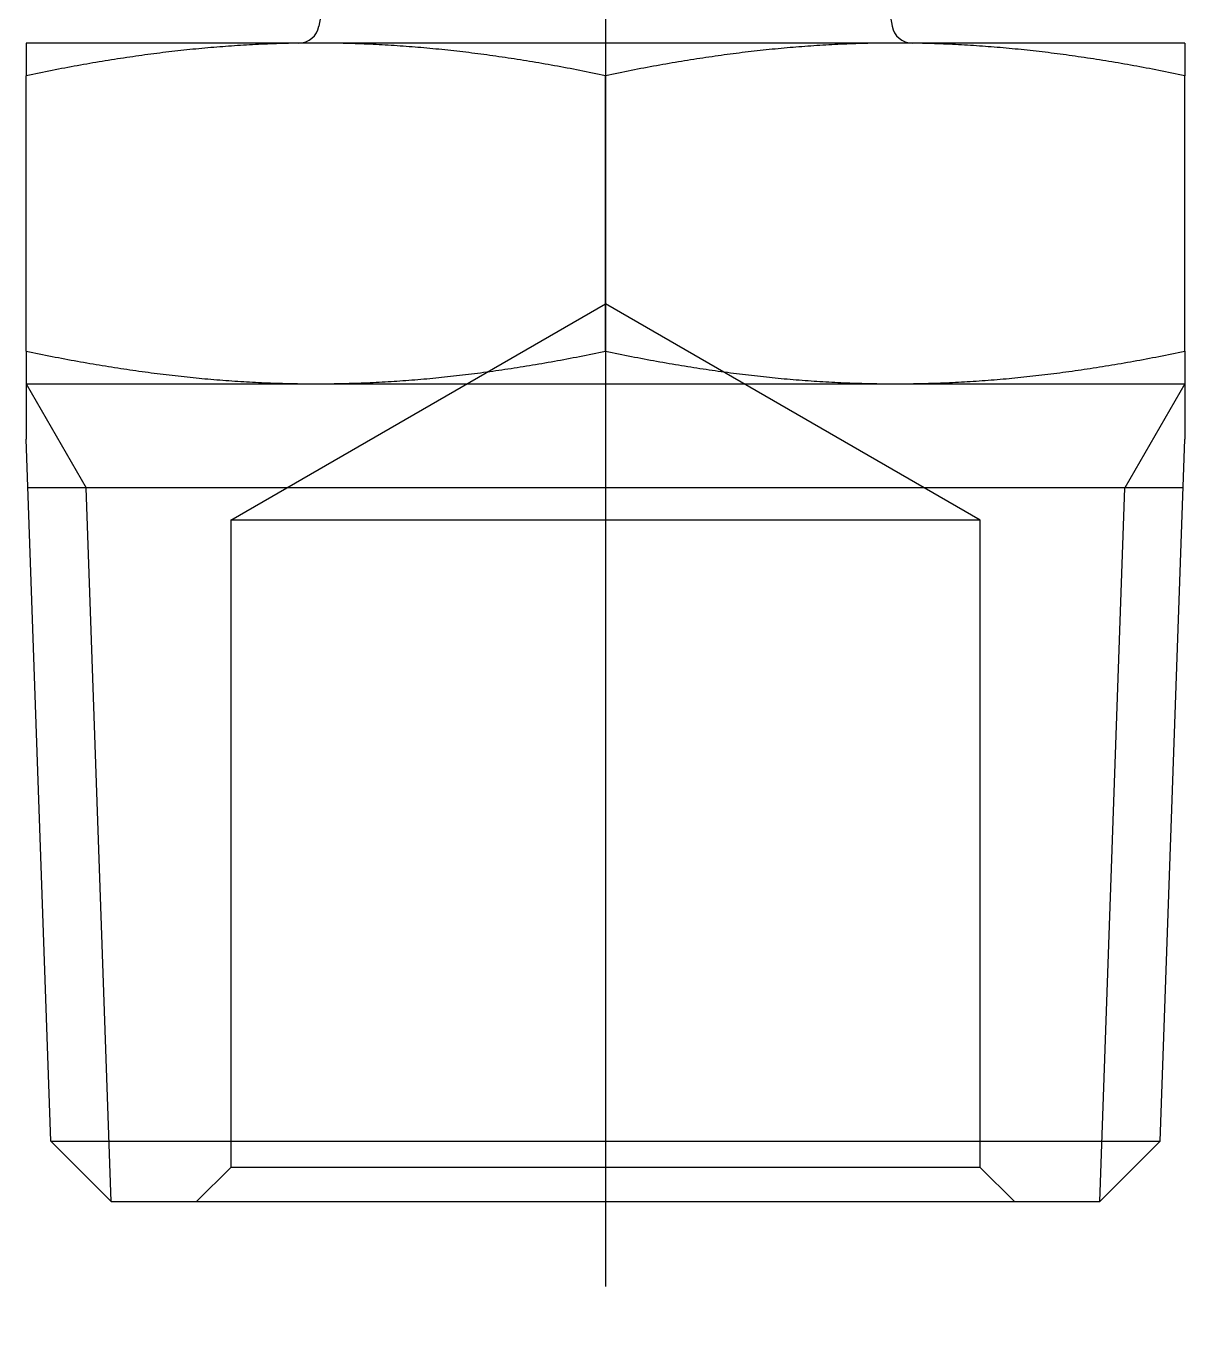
# Model space of a CAD drawing. Extents: x -10.3 to 54.6, y -18.9 to 30.5.
# Drawn here: x 37.65 to 54.65, y -2 to 17.25 of the extents above; entities that cross this region are included whole.
import ezdxf

# ---------------------------------------------------------------- set-up
doc = ezdxf.new("R2010")
doc.units = 0
doc.linetypes.add('CENTER', pattern=[50.8, 31.75, -6.35, 6.35, -6.35])
doc.linetypes.add('DASHED', pattern=[19.05, 12.7, -6.35])
doc.layers.get('0').update_dxf_attribs({"linetype": 'CONTINUOUS'})
doc.layers.add('CENTER', color=1, linetype='CENTER')

msp = doc.modelspace()

# ---------------------------------------------------------------- linework, layer by layer
at = {"color": 7, "linetype": 'CONTINUOUS'}
for p, q in [((42.148312, 18.4), (41.942466, 17.247263)), ((50.148312, 18.4), (50.354158, 17.247263)), ((54.648312, 17), (37.648312, 17)), ((37.648312, 17), (37.648312, 16.521396)), ((54.648312, 17), (54.648312, 16.521396)), ((37.648312, 12.478604), (37.648312, 16.521396)), ((46.148312, 12.478604), (46.148312, 16.521396)), ((54.648312, 12.478604), (54.648312, 16.521396)), ((37.648312, 12.478604), (37.648312, 12)), ((54.648312, 12.478604), (54.648312, 12)), ((37.648312, 12), (54.648312, 12)), ((37.648312, 12), (37.648312, 11.189527)), ((54.648312, 12), (54.648312, 11.189527)), ((38.008085, 0.886974), (37.648312, 11.189527)), ((54.288539, 0.886974), (54.648312, 11.189527)), ((54.623329, 10.474092), (37.673296, 10.474092)), ((38.008085, 0.886974), (54.286565, 0.886974)), ((38.008085, 0.886974), (38.895059, 0)), ((54.288539, 0.886974), (53.401565, 0)), ((38.895059, 0), (53.401565, 0))]:
    msp.add_line(p, q, dxfattribs=at)
at = {"color": 3, "linetype": 'DASHED'}
for p, q in [((40.648312, 10), (46.148312, 13.175426)), ((51.648312, 10), (46.148312, 13.175426)), ((51.648312, 10), (40.648312, 10)), ((40.648312, 10), (40.648312, 0.5)), ((51.648312, 0.5), (51.648312, 10)), ((40.648312, 0.5), (40.148312, 0)), ((51.648312, 0.5), (40.648312, 0.5)), ((52.148312, 0), (51.648312, 0.5))]:
    msp.add_line(p, q, dxfattribs=at)
at = {"color": 3, "linetype": 'CONTINUOUS'}
for p, q in [((37.648312, 12), (38.529296, 10.474092)), ((54.648312, 12), (53.767329, 10.474092)), ((38.895059, 0), (38.529296, 10.474092)), ((53.401565, 0), (53.767329, 10.474092))]:
    msp.add_line(p, q, dxfattribs=at)
at = {"color": 7}
for points in [[(41.8983, 17, 0), (41.8535, 16.9999, 0), (41.8087, 16.9998, 0), (41.764, 16.9995, 0), (41.7193, 16.9991, 0), (41.6747, 16.9986, 0), (41.6302, 16.9979, 0), (41.5858, 16.9972, 0), (41.5414, 16.9964, 0), (41.4971, 16.9954, 0), (41.4528, 16.9943, 0), (41.4085, 16.9932, 0), (41.3644, 16.9919, 0), (41.3202, 16.9905, 0), (41.2761, 16.989, 0), (41.2321, 16.9874, 0), (41.1881, 16.9856, 0), (41.1441, 16.9838, 0), (41.1001, 16.9819, 0), (41.0562, 16.9798, 0), (41.0123, 16.9777, 0), (40.9685, 16.9754, 0), (40.9247, 16.9731, 0), (40.8808, 16.9706, 0), (40.8371, 16.968, 0), (40.7933, 16.9653, 0), (40.7495, 16.9626, 0), (40.7058, 16.9597, 0), (40.6621, 16.9567, 0), (40.6183, 16.9536, 0), (40.5746, 16.9504, 0), (40.5309, 16.9471, 0), (40.4872, 16.9437, 0), (40.4435, 16.9402, 0), (40.3998, 16.9365, 0), (40.3561, 16.9328, 0), (40.3124, 16.929, 0), (40.2686, 16.9251, 0), (40.2249, 16.9211, 0), (40.1812, 16.9169, 0), (40.1374, 16.9127, 0), (40.0936, 16.9084, 0), (40.0498, 16.9039, 0), (40.006, 16.8994, 0), (39.9622, 16.8948, 0), (39.9183, 16.89, 0), (39.8744, 16.8852, 0), (39.8305, 16.8803, 0), (39.7865, 16.8752, 0), (39.7425, 16.8701, 0), (39.6985, 16.8648, 0), (39.6545, 16.8595, 0), (39.6104, 16.854, 0), (39.5662, 16.8485, 0), (39.5221, 16.8428, 0), (39.4778, 16.837, 0), (39.4336, 16.8312, 0), (39.3892, 16.8252, 0), (39.3449, 16.8192, 0), (39.3004, 16.813, 0), (39.256, 16.8067, 0), (39.2114, 16.8004, 0), (39.1668, 16.7939, 0), (39.1222, 16.7873, 0), (39.0774, 16.7806, 0), (39.0326, 16.7738, 0), (38.9878, 16.767, 0), (38.9429, 16.76, 0), (38.8979, 16.7529, 0), (38.8528, 16.7457, 0), (38.8076, 16.7384, 0), (38.7624, 16.731, 0), (38.7171, 16.7235, 0), (38.6717, 16.7159, 0), (38.6263, 16.7081, 0), (38.5807, 16.7003, 0), (38.5351, 16.6924, 0), (38.4893, 16.6844, 0), (38.4435, 16.6762, 0), (38.3976, 16.668, 0), (38.3516, 16.6596, 0), (38.3054, 16.6512, 0), (38.2592, 16.6426, 0), (38.2129, 16.6339, 0), (38.1665, 16.6252, 0), (38.12, 16.6163, 0), (38.0733, 16.6073, 0), (38.0266, 16.5982, 0), (37.9797, 16.589, 0), (37.9327, 16.5796, 0), (37.8856, 16.5702, 0), (37.8384, 16.5607, 0), (37.7911, 16.551, 0), (37.7436, 16.5413, 0), (37.696, 16.5314, 0), (37.6483, 16.5214, 0)], [(46.1483, 16.5214, 0), (46.1006, 16.5314, 0), (46.053, 16.5413, 0), (46.0055, 16.551, 0), (45.9582, 16.5607, 0), (45.911, 16.5702, 0), (45.8639, 16.5796, 0), (45.8169, 16.589, 0), (45.7701, 16.5982, 0), (45.7233, 16.6073, 0), (45.6767, 16.6163, 0), (45.6301, 16.6252, 0), (45.5837, 16.6339, 0), (45.5374, 16.6426, 0), (45.4912, 16.6512, 0), (45.4451, 16.6596, 0), (45.399, 16.668, 0), (45.3531, 16.6762, 0), (45.3073, 16.6844, 0), (45.2616, 16.6924, 0), (45.2159, 16.7003, 0), (45.1704, 16.7081, 0), (45.1249, 16.7159, 0), (45.0795, 16.7235, 0), (45.0342, 16.731, 0), (44.989, 16.7384, 0), (44.9438, 16.7457, 0), (44.8988, 16.7529, 0), (44.8538, 16.76, 0), (44.8088, 16.767, 0), (44.764, 16.7738, 0), (44.7192, 16.7806, 0), (44.6745, 16.7873, 0), (44.6298, 16.7939, 0), (44.5852, 16.8004, 0), (44.5407, 16.8067, 0), (44.4962, 16.813, 0), (44.4518, 16.8192, 0), (44.4074, 16.8252, 0), (44.3631, 16.8312, 0), (44.3188, 16.837, 0), (44.2746, 16.8428, 0), (44.2304, 16.8485, 0), (44.1863, 16.854, 0), (44.1422, 16.8595, 0), (44.0981, 16.8648, 0), (44.0541, 16.8701, 0), (44.0101, 16.8752, 0), (43.9661, 16.8803, 0), (43.9222, 16.8852, 0), (43.8783, 16.89, 0), (43.8345, 16.8948, 0), (43.7906, 16.8994, 0), (43.7468, 16.9039, 0), (43.703, 16.9084, 0), (43.6592, 16.9127, 0), (43.6155, 16.9169, 0), (43.5717, 16.9211, 0), (43.528, 16.9251, 0), (43.4843, 16.929, 0), (43.4405, 16.9328, 0), (43.3968, 16.9365, 0), (43.3531, 16.9402, 0), (43.3094, 16.9437, 0), (43.2657, 16.9471, 0), (43.222, 16.9504, 0), (43.1783, 16.9536, 0), (43.1346, 16.9567, 0), (43.0908, 16.9597, 0), (43.0471, 16.9626, 0), (43.0033, 16.9653, 0), (42.9596, 16.968, 0), (42.9158, 16.9706, 0), (42.872, 16.9731, 0), (42.8281, 16.9754, 0), (42.7843, 16.9777, 0), (42.7404, 16.9798, 0), (42.6965, 16.9819, 0), (42.6525, 16.9838, 0), (42.6086, 16.9856, 0), (42.5646, 16.9874, 0), (42.5205, 16.989, 0), (42.4764, 16.9905, 0), (42.4323, 16.9919, 0), (42.3881, 16.9932, 0), (42.3439, 16.9943, 0), (42.2996, 16.9954, 0), (42.2552, 16.9964, 0), (42.2108, 16.9972, 0), (42.1664, 16.9979, 0), (42.1219, 16.9986, 0), (42.0773, 16.9991, 0), (42.0327, 16.9995, 0), (41.9879, 16.9998, 0), (41.9432, 16.9999, 0), (41.8983, 17, 0)], [(50.3983, 17, 0), (50.3535, 16.9999, 0), (50.3087, 16.9998, 0), (50.264, 16.9995, 0), (50.2193, 16.9991, 0), (50.1747, 16.9986, 0), (50.1302, 16.9979, 0), (50.0858, 16.9972, 0), (50.0414, 16.9964, 0), (49.9971, 16.9954, 0), (49.9528, 16.9943, 0), (49.9085, 16.9932, 0), (49.8644, 16.9919, 0), (49.8202, 16.9905, 0), (49.7761, 16.989, 0), (49.7321, 16.9874, 0), (49.6881, 16.9856, 0), (49.6441, 16.9838, 0), (49.6001, 16.9819, 0), (49.5562, 16.9798, 0), (49.5123, 16.9777, 0), (49.4685, 16.9754, 0), (49.4247, 16.9731, 0), (49.3808, 16.9706, 0), (49.3371, 16.968, 0), (49.2933, 16.9653, 0), (49.2495, 16.9626, 0), (49.2058, 16.9597, 0), (49.1621, 16.9567, 0), (49.1183, 16.9536, 0), (49.0746, 16.9504, 0), (49.0309, 16.9471, 0), (48.9872, 16.9437, 0), (48.9435, 16.9402, 0), (48.8998, 16.9365, 0), (48.8561, 16.9328, 0), (48.8124, 16.929, 0), (48.7686, 16.9251, 0), (48.7249, 16.9211, 0), (48.6812, 16.9169, 0), (48.6374, 16.9127, 0), (48.5936, 16.9084, 0), (48.5498, 16.9039, 0), (48.506, 16.8994, 0), (48.4622, 16.8948, 0), (48.4183, 16.89, 0), (48.3744, 16.8852, 0), (48.3305, 16.8803, 0), (48.2865, 16.8752, 0), (48.2425, 16.8701, 0), (48.1985, 16.8648, 0), (48.1545, 16.8595, 0), (48.1104, 16.854, 0), (48.0662, 16.8485, 0), (48.0221, 16.8428, 0), (47.9778, 16.837, 0), (47.9336, 16.8312, 0), (47.8892, 16.8252, 0), (47.8449, 16.8192, 0), (47.8004, 16.813, 0), (47.756, 16.8067, 0), (47.7114, 16.8004, 0), (47.6668, 16.7939, 0), (47.6222, 16.7873, 0), (47.5774, 16.7806, 0), (47.5326, 16.7738, 0), (47.4878, 16.767, 0), (47.4429, 16.76, 0), (47.3979, 16.7529, 0), (47.3528, 16.7457, 0), (47.3076, 16.7384, 0), (47.2624, 16.731, 0), (47.2171, 16.7235, 0), (47.1717, 16.7159, 0), (47.1263, 16.7081, 0), (47.0807, 16.7003, 0), (47.0351, 16.6924, 0), (46.9893, 16.6844, 0), (46.9435, 16.6762, 0), (46.8976, 16.668, 0), (46.8516, 16.6596, 0), (46.8054, 16.6512, 0), (46.7592, 16.6426, 0), (46.7129, 16.6339, 0), (46.6665, 16.6252, 0), (46.62, 16.6163, 0), (46.5733, 16.6073, 0), (46.5266, 16.5982, 0), (46.4797, 16.589, 0), (46.4327, 16.5796, 0), (46.3856, 16.5702, 0), (46.3384, 16.5607, 0), (46.2911, 16.551, 0), (46.2436, 16.5413, 0), (46.196, 16.5314, 0), (46.1483, 16.5214, 0)], [(54.6483, 16.5214, 0), (54.6006, 16.5314, 0), (54.553, 16.5413, 0), (54.5055, 16.551, 0), (54.4582, 16.5607, 0), (54.411, 16.5702, 0), (54.3639, 16.5796, 0), (54.3169, 16.589, 0), (54.2701, 16.5982, 0), (54.2233, 16.6073, 0), (54.1767, 16.6163, 0), (54.1301, 16.6252, 0), (54.0837, 16.6339, 0), (54.0374, 16.6426, 0), (53.9912, 16.6512, 0), (53.9451, 16.6596, 0), (53.899, 16.668, 0), (53.8531, 16.6762, 0), (53.8073, 16.6844, 0), (53.7616, 16.6924, 0), (53.7159, 16.7003, 0), (53.6704, 16.7081, 0), (53.6249, 16.7159, 0), (53.5795, 16.7235, 0), (53.5342, 16.731, 0), (53.489, 16.7384, 0), (53.4438, 16.7457, 0), (53.3988, 16.7529, 0), (53.3538, 16.76, 0), (53.3088, 16.767, 0), (53.264, 16.7738, 0), (53.2192, 16.7806, 0), (53.1745, 16.7873, 0), (53.1298, 16.7939, 0), (53.0852, 16.8004, 0), (53.0407, 16.8067, 0), (52.9962, 16.813, 0), (52.9518, 16.8192, 0), (52.9074, 16.8252, 0), (52.8631, 16.8312, 0), (52.8188, 16.837, 0), (52.7746, 16.8428, 0), (52.7304, 16.8485, 0), (52.6863, 16.854, 0), (52.6422, 16.8595, 0), (52.5981, 16.8648, 0), (52.5541, 16.8701, 0), (52.5101, 16.8752, 0), (52.4661, 16.8803, 0), (52.4222, 16.8852, 0), (52.3783, 16.89, 0), (52.3345, 16.8948, 0), (52.2906, 16.8994, 0), (52.2468, 16.9039, 0), (52.203, 16.9084, 0), (52.1592, 16.9127, 0), (52.1155, 16.9169, 0), (52.0717, 16.9211, 0), (52.028, 16.9251, 0), (51.9843, 16.929, 0), (51.9405, 16.9328, 0), (51.8968, 16.9365, 0), (51.8531, 16.9402, 0), (51.8094, 16.9437, 0), (51.7657, 16.9471, 0), (51.722, 16.9504, 0), (51.6783, 16.9536, 0), (51.6346, 16.9567, 0), (51.5908, 16.9597, 0), (51.5471, 16.9626, 0), (51.5033, 16.9653, 0), (51.4596, 16.968, 0), (51.4158, 16.9706, 0), (51.372, 16.9731, 0), (51.3281, 16.9754, 0), (51.2843, 16.9777, 0), (51.2404, 16.9798, 0), (51.1965, 16.9819, 0), (51.1525, 16.9838, 0), (51.1086, 16.9856, 0), (51.0646, 16.9874, 0), (51.0205, 16.989, 0), (50.9764, 16.9905, 0), (50.9323, 16.9919, 0), (50.8881, 16.9932, 0), (50.8439, 16.9943, 0), (50.7996, 16.9954, 0), (50.7552, 16.9964, 0), (50.7108, 16.9972, 0), (50.6664, 16.9979, 0), (50.6219, 16.9986, 0), (50.5773, 16.9991, 0), (50.5327, 16.9995, 0), (50.4879, 16.9998, 0), (50.4432, 16.9999, 0), (50.3983, 17, 0)], [(37.6483, 12.4786, 0), (37.6961, 12.4686, 0), (37.7439, 12.4587, 0), (37.7914, 12.4489, 0), (37.8389, 12.4392, 0), (37.8862, 12.4297, 0), (37.9334, 12.4202, 0), (37.9805, 12.4109, 0), (38.0274, 12.4017, 0), (38.0743, 12.3925, 0), (38.121, 12.3835, 0), (38.1676, 12.3746, 0), (38.2141, 12.3658, 0), (38.2605, 12.3572, 0), (38.3068, 12.3486, 0), (38.353, 12.3401, 0), (38.3991, 12.3318, 0), (38.4451, 12.3235, 0), (38.491, 12.3153, 0), (38.5368, 12.3073, 0), (38.5825, 12.2994, 0), (38.6281, 12.2915, 0), (38.6736, 12.2838, 0), (38.7191, 12.2762, 0), (38.7644, 12.2687, 0), (38.8097, 12.2613, 0), (38.8549, 12.254, 0), (38.9, 12.2468, 0), (38.9451, 12.2397, 0), (38.99, 12.2327, 0), (39.0349, 12.2258, 0), (39.0798, 12.219, 0), (39.1245, 12.2123, 0), (39.1692, 12.2058, 0), (39.2138, 12.1993, 0), (39.2584, 12.1929, 0), (39.3029, 12.1867, 0), (39.3474, 12.1805, 0), (39.3918, 12.1744, 0), (39.4361, 12.1685, 0), (39.4804, 12.1626, 0), (39.5246, 12.1569, 0), (39.5688, 12.1512, 0), (39.613, 12.1457, 0), (39.6571, 12.1402, 0), (39.7011, 12.1349, 0), (39.7452, 12.1296, 0), (39.7891, 12.1245, 0), (39.8331, 12.1194, 0), (39.877, 12.1145, 0), (39.9209, 12.1097, 0), (39.9648, 12.1049, 0), (40.0086, 12.1003, 0), (40.0524, 12.0958, 0), (40.0962, 12.0914, 0), (40.1399, 12.087, 0), (40.1837, 12.0828, 0), (40.2274, 12.0787, 0), (40.2711, 12.0747, 0), (40.3148, 12.0708, 0), (40.3585, 12.067, 0), (40.4022, 12.0633, 0), (40.4459, 12.0596, 0), (40.4895, 12.0561, 0), (40.5332, 12.0527, 0), (40.5769, 12.0495, 0), (40.6205, 12.0463, 0), (40.6642, 12.0432, 0), (40.7079, 12.0402, 0), (40.7516, 12.0373, 0), (40.7953, 12.0345, 0), (40.839, 12.0319, 0), (40.8828, 12.0293, 0), (40.9265, 12.0268, 0), (40.9703, 12.0245, 0), (41.0141, 12.0222, 0), (41.0579, 12.0201, 0), (41.1017, 12.0181, 0), (41.1456, 12.0161, 0), (41.1895, 12.0143, 0), (41.2335, 12.0126, 0), (41.2774, 12.011, 0), (41.3215, 12.0095, 0), (41.3655, 12.0081, 0), (41.4096, 12.0068, 0), (41.4538, 12.0056, 0), (41.498, 12.0046, 0), (41.5422, 12.0036, 0), (41.5865, 12.0028, 0), (41.6309, 12.002, 0), (41.6753, 12.0014, 0), (41.7198, 12.0009, 0), (41.7643, 12.0005, 0), (41.8089, 12.0002, 0), (41.8536, 12.0001, 0), (41.8983, 12, 0)], [(41.8983, 12, 0), (41.9431, 12.0001, 0), (41.9877, 12.0002, 0), (42.0323, 12.0005, 0), (42.0769, 12.0009, 0), (42.1213, 12.0014, 0), (42.1658, 12.002, 0), (42.2101, 12.0028, 0), (42.2544, 12.0036, 0), (42.2987, 12.0046, 0), (42.3429, 12.0056, 0), (42.387, 12.0068, 0), (42.4311, 12.0081, 0), (42.4752, 12.0095, 0), (42.5192, 12.011, 0), (42.5632, 12.0126, 0), (42.6071, 12.0143, 0), (42.651, 12.0161, 0), (42.6949, 12.0181, 0), (42.7387, 12.0201, 0), (42.7826, 12.0222, 0), (42.8263, 12.0245, 0), (42.8701, 12.0268, 0), (42.9139, 12.0293, 0), (42.9576, 12.0319, 0), (43.0013, 12.0345, 0), (43.045, 12.0373, 0), (43.0887, 12.0402, 0), (43.1324, 12.0432, 0), (43.1761, 12.0463, 0), (43.2198, 12.0495, 0), (43.2634, 12.0527, 0), (43.3071, 12.0561, 0), (43.3508, 12.0596, 0), (43.3944, 12.0633, 0), (43.4381, 12.067, 0), (43.4818, 12.0708, 0), (43.5255, 12.0747, 0), (43.5692, 12.0787, 0), (43.613, 12.0828, 0), (43.6567, 12.087, 0), (43.7005, 12.0914, 0), (43.7442, 12.0958, 0), (43.788, 12.1003, 0), (43.8319, 12.1049, 0), (43.8757, 12.1097, 0), (43.9196, 12.1145, 0), (43.9635, 12.1194, 0), (44.0075, 12.1245, 0), (44.0515, 12.1296, 0), (44.0955, 12.1349, 0), (44.1396, 12.1402, 0), (44.1837, 12.1457, 0), (44.2278, 12.1512, 0), (44.272, 12.1569, 0), (44.3162, 12.1626, 0), (44.3605, 12.1685, 0), (44.4049, 12.1744, 0), (44.4493, 12.1805, 0), (44.4937, 12.1867, 0), (44.5382, 12.1929, 0), (44.5828, 12.1993, 0), (44.6274, 12.2058, 0), (44.6721, 12.2123, 0), (44.7169, 12.219, 0), (44.7617, 12.2258, 0), (44.8066, 12.2327, 0), (44.8515, 12.2397, 0), (44.8966, 12.2468, 0), (44.9417, 12.254, 0), (44.9869, 12.2613, 0), (45.0322, 12.2687, 0), (45.0775, 12.2762, 0), (45.123, 12.2838, 0), (45.1685, 12.2915, 0), (45.2141, 12.2994, 0), (45.2598, 12.3073, 0), (45.3056, 12.3153, 0), (45.3515, 12.3235, 0), (45.3975, 12.3318, 0), (45.4436, 12.3401, 0), (45.4898, 12.3486, 0), (45.5361, 12.3572, 0), (45.5825, 12.3658, 0), (45.629, 12.3746, 0), (45.6756, 12.3835, 0), (45.7224, 12.3925, 0), (45.7692, 12.4017, 0), (45.8162, 12.4109, 0), (45.8632, 12.4202, 0), (45.9104, 12.4297, 0), (45.9578, 12.4392, 0), (46.0052, 12.4489, 0), (46.0528, 12.4587, 0), (46.1005, 12.4686, 0), (46.1483, 12.4786, 0)], [(46.1483, 12.4786, 0), (46.1961, 12.4686, 0), (46.2439, 12.4587, 0), (46.2914, 12.4489, 0), (46.3389, 12.4392, 0), (46.3862, 12.4297, 0), (46.4334, 12.4202, 0), (46.4805, 12.4109, 0), (46.5274, 12.4017, 0), (46.5743, 12.3925, 0), (46.621, 12.3835, 0), (46.6676, 12.3746, 0), (46.7141, 12.3658, 0), (46.7605, 12.3572, 0), (46.8068, 12.3486, 0), (46.853, 12.3401, 0), (46.8991, 12.3318, 0), (46.9451, 12.3235, 0), (46.991, 12.3153, 0), (47.0368, 12.3073, 0), (47.0825, 12.2994, 0), (47.1281, 12.2915, 0), (47.1736, 12.2838, 0), (47.2191, 12.2762, 0), (47.2644, 12.2687, 0), (47.3097, 12.2613, 0), (47.3549, 12.254, 0), (47.4, 12.2468, 0), (47.4451, 12.2397, 0), (47.49, 12.2327, 0), (47.5349, 12.2258, 0), (47.5798, 12.219, 0), (47.6245, 12.2123, 0), (47.6692, 12.2058, 0), (47.7138, 12.1993, 0), (47.7584, 12.1929, 0), (47.8029, 12.1867, 0), (47.8474, 12.1805, 0), (47.8918, 12.1744, 0), (47.9361, 12.1685, 0), (47.9804, 12.1626, 0), (48.0246, 12.1569, 0), (48.0688, 12.1512, 0), (48.113, 12.1457, 0), (48.1571, 12.1402, 0), (48.2011, 12.1349, 0), (48.2452, 12.1296, 0), (48.2891, 12.1245, 0), (48.3331, 12.1194, 0), (48.377, 12.1145, 0), (48.4209, 12.1097, 0), (48.4648, 12.1049, 0), (48.5086, 12.1003, 0), (48.5524, 12.0958, 0), (48.5962, 12.0914, 0), (48.6399, 12.087, 0), (48.6837, 12.0828, 0), (48.7274, 12.0787, 0), (48.7711, 12.0747, 0), (48.8148, 12.0708, 0), (48.8585, 12.067, 0), (48.9022, 12.0633, 0), (48.9459, 12.0596, 0), (48.9895, 12.0561, 0), (49.0332, 12.0527, 0), (49.0769, 12.0495, 0), (49.1205, 12.0463, 0), (49.1642, 12.0432, 0), (49.2079, 12.0402, 0), (49.2516, 12.0373, 0), (49.2953, 12.0345, 0), (49.339, 12.0319, 0), (49.3828, 12.0293, 0), (49.4265, 12.0268, 0), (49.4703, 12.0245, 0), (49.5141, 12.0222, 0), (49.5579, 12.0201, 0), (49.6017, 12.0181, 0), (49.6456, 12.0161, 0), (49.6895, 12.0143, 0), (49.7335, 12.0126, 0), (49.7774, 12.011, 0), (49.8215, 12.0095, 0), (49.8655, 12.0081, 0), (49.9096, 12.0068, 0), (49.9538, 12.0056, 0), (49.998, 12.0046, 0), (50.0422, 12.0036, 0), (50.0865, 12.0028, 0), (50.1309, 12.002, 0), (50.1753, 12.0014, 0), (50.2198, 12.0009, 0), (50.2643, 12.0005, 0), (50.3089, 12.0002, 0), (50.3536, 12.0001, 0), (50.3983, 12, 0)], [(50.3983, 12, 0), (50.4431, 12.0001, 0), (50.4877, 12.0002, 0), (50.5323, 12.0005, 0), (50.5769, 12.0009, 0), (50.6213, 12.0014, 0), (50.6658, 12.002, 0), (50.7101, 12.0028, 0), (50.7544, 12.0036, 0), (50.7987, 12.0046, 0), (50.8429, 12.0056, 0), (50.887, 12.0068, 0), (50.9311, 12.0081, 0), (50.9752, 12.0095, 0), (51.0192, 12.011, 0), (51.0632, 12.0126, 0), (51.1071, 12.0143, 0), (51.151, 12.0161, 0), (51.1949, 12.0181, 0), (51.2387, 12.0201, 0), (51.2826, 12.0222, 0), (51.3263, 12.0245, 0), (51.3701, 12.0268, 0), (51.4139, 12.0293, 0), (51.4576, 12.0319, 0), (51.5013, 12.0345, 0), (51.545, 12.0373, 0), (51.5887, 12.0402, 0), (51.6324, 12.0432, 0), (51.6761, 12.0463, 0), (51.7198, 12.0495, 0), (51.7634, 12.0527, 0), (51.8071, 12.0561, 0), (51.8508, 12.0596, 0), (51.8944, 12.0633, 0), (51.9381, 12.067, 0), (51.9818, 12.0708, 0), (52.0255, 12.0747, 0), (52.0692, 12.0787, 0), (52.113, 12.0828, 0), (52.1567, 12.087, 0), (52.2005, 12.0914, 0), (52.2442, 12.0958, 0), (52.288, 12.1003, 0), (52.3319, 12.1049, 0), (52.3757, 12.1097, 0), (52.4196, 12.1145, 0), (52.4635, 12.1194, 0), (52.5075, 12.1245, 0), (52.5515, 12.1296, 0), (52.5955, 12.1349, 0), (52.6396, 12.1402, 0), (52.6837, 12.1457, 0), (52.7278, 12.1512, 0), (52.772, 12.1569, 0), (52.8162, 12.1626, 0), (52.8605, 12.1685, 0), (52.9049, 12.1744, 0), (52.9493, 12.1805, 0), (52.9937, 12.1867, 0), (53.0382, 12.1929, 0), (53.0828, 12.1993, 0), (53.1274, 12.2058, 0), (53.1721, 12.2123, 0), (53.2169, 12.219, 0), (53.2617, 12.2258, 0), (53.3066, 12.2327, 0), (53.3515, 12.2397, 0), (53.3966, 12.2468, 0), (53.4417, 12.254, 0), (53.4869, 12.2613, 0), (53.5322, 12.2687, 0), (53.5775, 12.2762, 0), (53.623, 12.2838, 0), (53.6685, 12.2915, 0), (53.7141, 12.2994, 0), (53.7598, 12.3073, 0), (53.8056, 12.3153, 0), (53.8515, 12.3235, 0), (53.8975, 12.3318, 0), (53.9436, 12.3401, 0), (53.9898, 12.3486, 0), (54.0361, 12.3572, 0), (54.0825, 12.3658, 0), (54.129, 12.3746, 0), (54.1756, 12.3835, 0), (54.2224, 12.3925, 0), (54.2692, 12.4017, 0), (54.3162, 12.4109, 0), (54.3632, 12.4202, 0), (54.4104, 12.4297, 0), (54.4578, 12.4392, 0), (54.5052, 12.4489, 0), (54.5528, 12.4587, 0), (54.6005, 12.4686, 0), (54.6483, 12.4786, 0)]]:
    msp.add_polyline3d(points, dxfattribs=at)
at = {"color": 7, "linetype": 'CONTINUOUS'}
for centre, start, end in [((41.647138, 17.3), 270, 349.8753283), ((50.649487, 17.3), 190.1246717, 270)]:
    msp.add_arc(centre, 0.3, start, end, dxfattribs=at)
at = {"layer": 'CENTER', "color": 1, "linetype": 'CENTER'}
msp.add_line((46.148312, 30.5), (46.148312, -2), dxfattribs=at)

doc.saveas('drawing.dxf')
